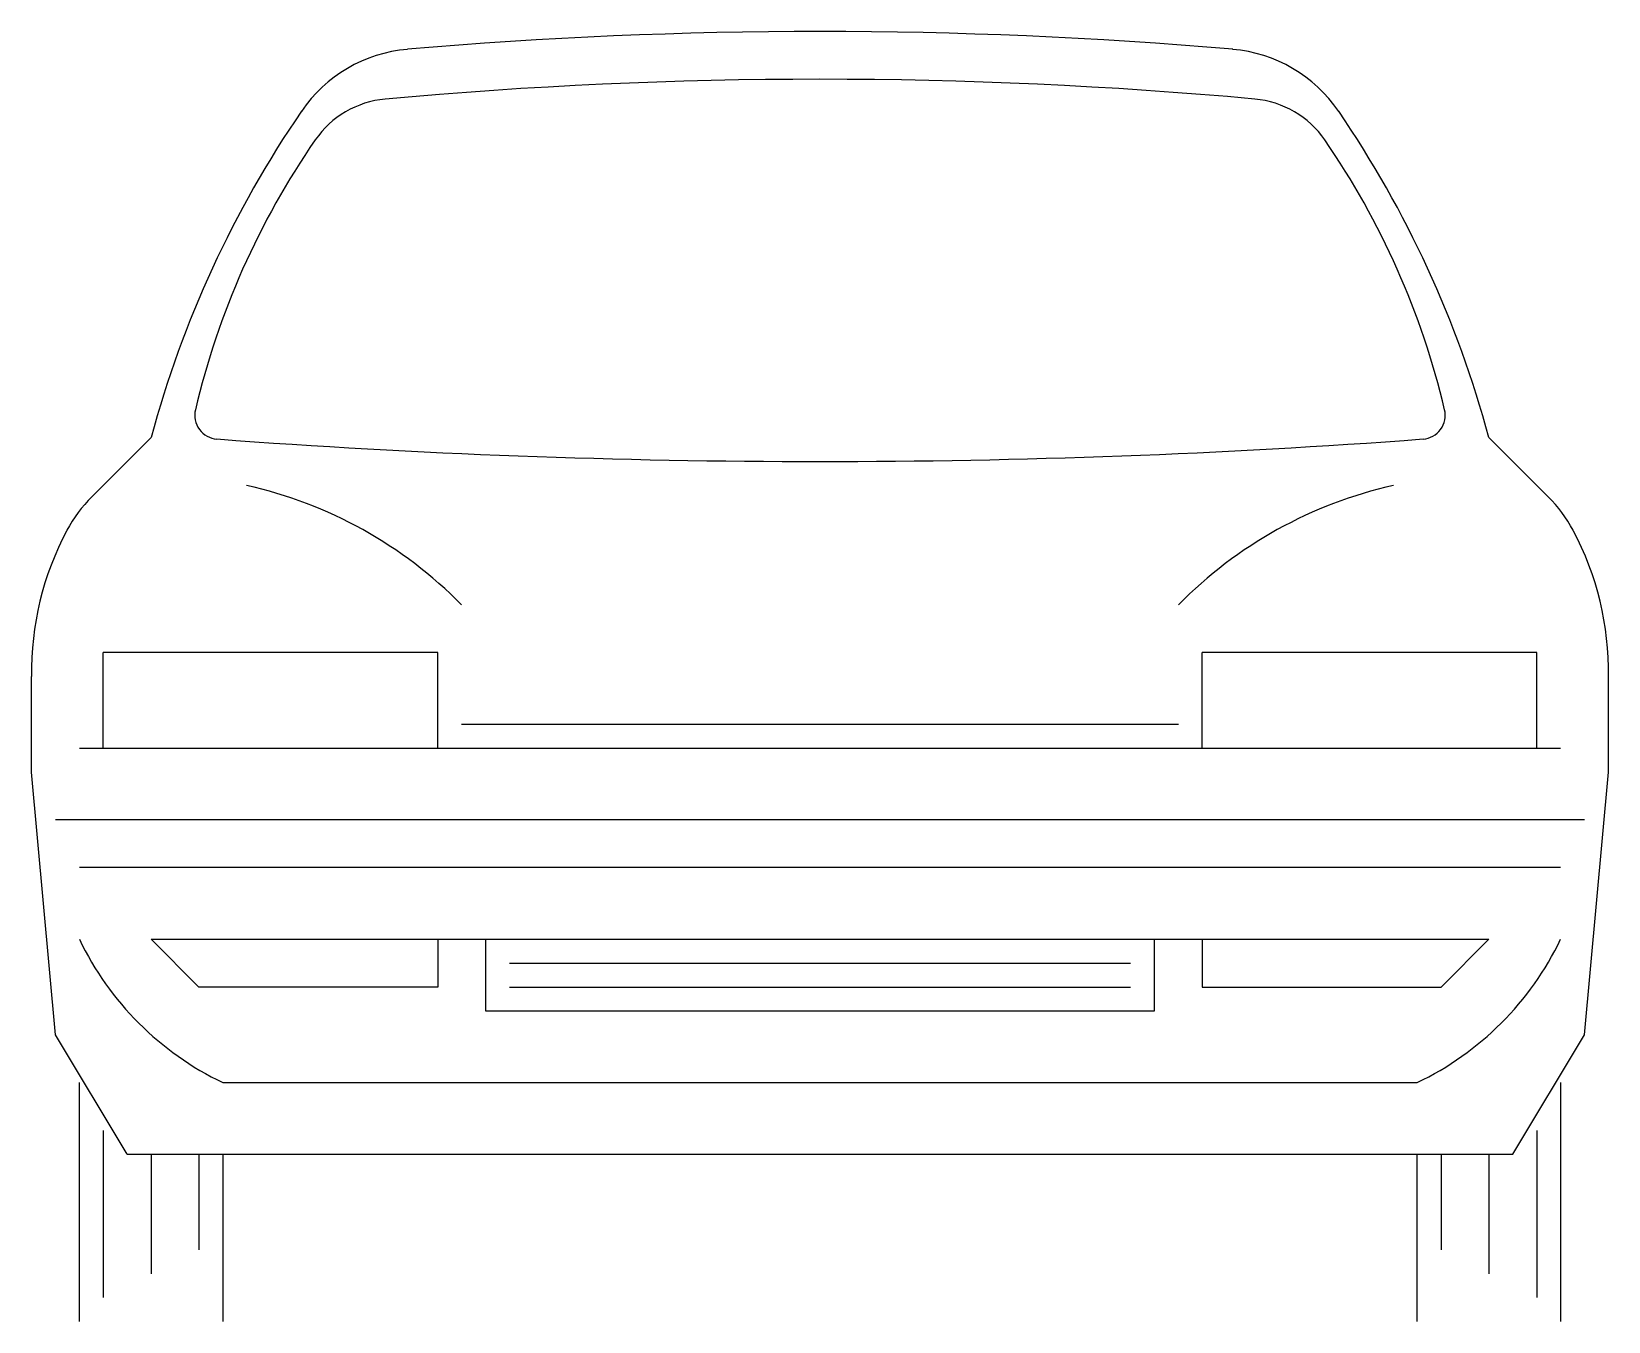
# Model space of a CAD drawing. Header units: millimetres. Extents: x -3265.19 to -3263.61, y 1886.81 to 1888.11.
import ezdxf

# ---------------------------------------------------------------- set-up
doc = ezdxf.new("R2010")
doc.units = ezdxf.units.MM
doc.header["$LTSCALE"] = 10
doc.layers.add('Veículos', color=2, linetype='Continuous')

msp = doc.modelspace()

# ---------------------------------------------------------------- linework, layer by layer
at = {"layer": 'Veículos'}
for p, q in [((-3265.1289, 1887.641), (-3265.0694, 1887.7005)), ((-3263.6659, 1887.641), (-3263.7254, 1887.7005)), ((-3265.1174, 1887.3885), (-3265.1174, 1887.4845)), ((-3264.7814, 1887.4845), (-3265.1174, 1887.4845)), ((-3264.7814, 1887.3885), (-3264.7814, 1887.4845)), ((-3264.0134, 1887.3885), (-3264.0134, 1887.4845)), ((-3263.6774, 1887.4845), (-3264.0134, 1887.4845)), ((-3263.6774, 1887.3885), (-3263.6774, 1887.4845)), ((-3265.1894, 1887.3645), (-3265.1894, 1887.4605)), ((-3263.6054, 1887.3645), (-3263.6054, 1887.4605)), ((-3264.7574, 1887.4125), (-3264.0374, 1887.4125)), ((-3265.1414, 1887.3885), (-3263.6534, 1887.3885)), ((-3265.1654, 1887.1005), (-3265.1894, 1887.3645)), ((-3263.6294, 1887.1005), (-3263.6054, 1887.3645)), ((-3263.6294, 1887.3165), (-3265.1654, 1887.3165)), ((-3263.6534, 1887.2685), (-3265.1414, 1887.2685)), ((-3265.0694, 1887.1965), (-3263.7254, 1887.1965)), ((-3265.0214, 1887.1485), (-3265.0694, 1887.1965)), ((-3264.7814, 1887.1965), (-3264.7814, 1887.1485)), ((-3264.7334, 1887.1965), (-3264.7334, 1887.1245)), ((-3264.0614, 1887.1245), (-3264.0614, 1887.1965)), ((-3264.0134, 1887.1965), (-3264.0134, 1887.1485)), ((-3263.7734, 1887.1485), (-3263.7254, 1887.1965)), ((-3264.7094, 1887.1725), (-3264.0854, 1887.1725)), ((-3264.7814, 1887.1485), (-3265.0214, 1887.1485)), ((-3264.7094, 1887.1485), (-3264.0854, 1887.1485)), ((-3264.0134, 1887.1485), (-3263.7734, 1887.1485)), ((-3264.7334, 1887.1245), (-3264.0614, 1887.1245)), ((-3265.0934, 1886.9805), (-3265.1654, 1887.1005)), ((-3263.7014, 1886.9805), (-3263.6294, 1887.1005)), ((-3265.1414, 1886.8125), (-3265.1414, 1887.0525)), ((-3264.9974, 1887.0525), (-3263.7974, 1887.0525)), ((-3263.6534, 1887.0525), (-3263.6534, 1886.8125)), ((-3265.1174, 1887.0045), (-3265.1174, 1886.8365)), ((-3263.6774, 1887.0045), (-3263.6774, 1886.8365)), ((-3265.0934, 1886.9805), (-3263.7014, 1886.9805)), ((-3265.0694, 1886.9805), (-3265.0694, 1886.8605)), ((-3265.0214, 1886.9805), (-3265.0214, 1886.8845)), ((-3264.9974, 1886.9805), (-3264.9974, 1886.8125)), ((-3263.7974, 1886.8125), (-3263.7974, 1886.9805)), ((-3263.7734, 1886.9805), (-3263.7734, 1886.8845)), ((-3263.7254, 1886.9805), (-3263.7254, 1886.8605))]:
    msp.add_line(p, q, dxfattribs=at)
for centre, radius, start, end in [((-3264.3974, 1883.2965), 4.812, 85.058, 94.942), ((-3264.7995, 1887.9471), 0.144, 94.942, 145.6713), ((-3263.9953, 1887.9471), 0.144, 34.3287, 85.058), ((-3264.3974, 1883.2485), 4.812, 84.7937, 95.2082), ((-3264.8255, 1887.945), 0.096, 95.2082, 145.3712), ((-3263.9693, 1887.945), 0.096, 34.6288, 84.7918), ((-3264.0254, 1887.4185), 1.0814, 145.6713, 164.8843), ((-3264.7694, 1887.4185), 1.0814, 15.1157, 34.3287), ((-3264.2465, 1887.5451), 0.7997, 145.3712, 166.7412), ((-3264.5484, 1887.5451), 0.7997, 13.2588, 34.6288), ((-3265.0015, 1887.723), 0.024, 166.7412, 265.7231), ((-3263.7933, 1887.723), 0.024, 274.2769, 13.2588), ((-3264.3974, 1895.8005), 8.124, 265.72306, 274.27694), ((-3265.0271, 1887.5392), 0.144, 135, 151.7453), ((-3265.0689, 1887.2262), 0.4368, 44.5158, 77.375), ((-3263.7259, 1887.2262), 0.4368, 102.625, 135.4842), ((-3263.7677, 1887.5392), 0.144, 28.2547, 45), ((-3264.8912, 1887.4661), 0.2982, 151.7453, 181.0878), ((-3263.9036, 1887.4661), 0.2982, 358.9122, 28.2547), ((-3264.8654, 1887.3285), 0.3059, 205.56, 244.44), ((-3263.9294, 1887.3285), 0.3059, 295.56, 334.44)]:
    msp.add_arc(centre, radius, start, end, dxfattribs=at)

doc.saveas('drawing.dxf')
